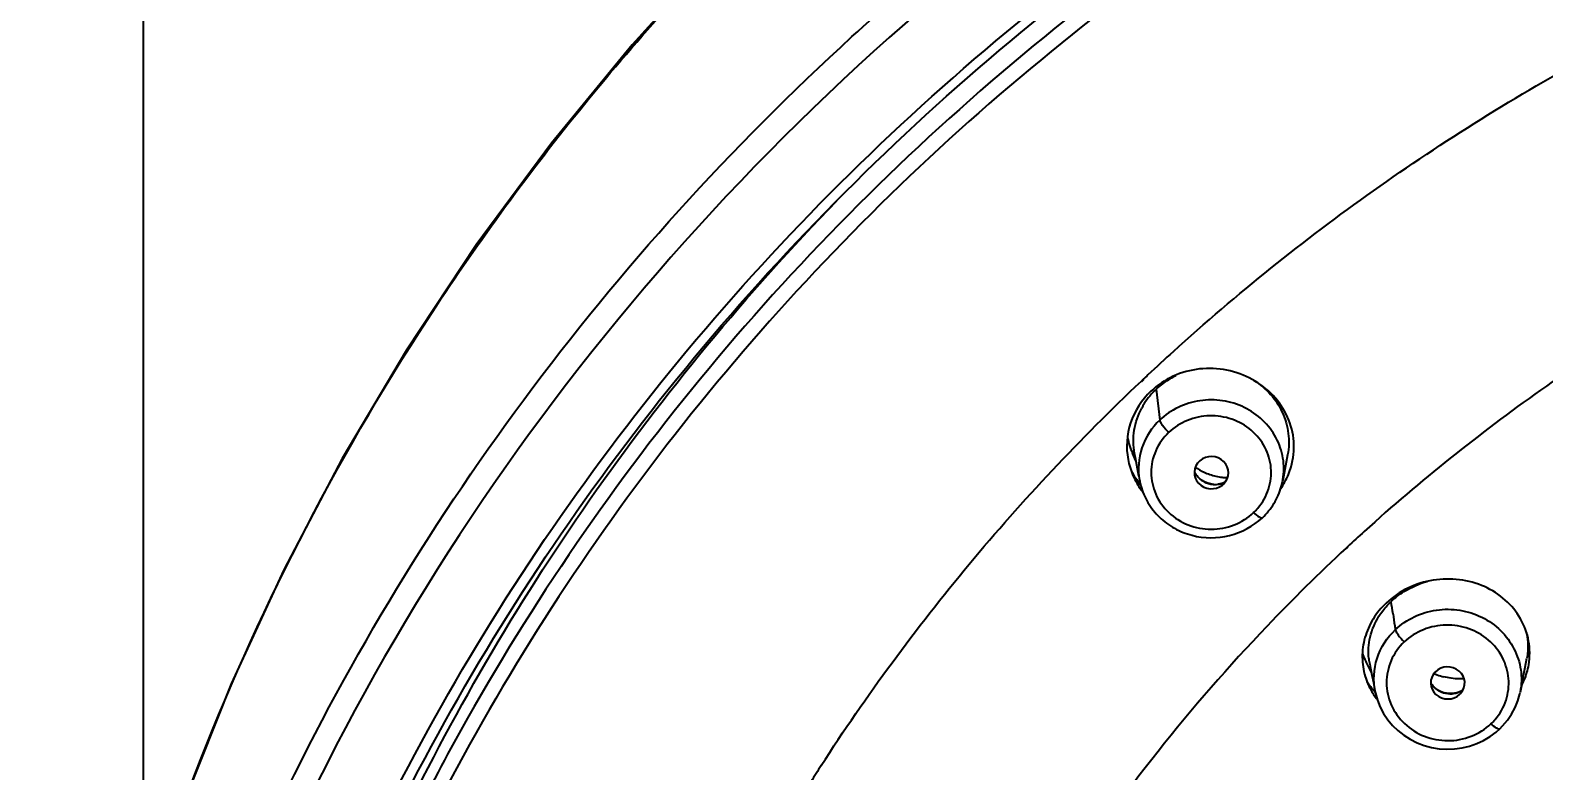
# Model space of a CAD drawing. Header units: millimetres. Extents: x 15137 to 17513, y -10160 to -6800.
# Drawn here: x 16470.56 to 16506.32, y -8238.73 to -8221.23 of the extents above; entities that cross this region are included whole.
import ezdxf

# ---------------------------------------------------------------- set-up
doc = ezdxf.new("R2010")
doc.units = ezdxf.units.MM
doc.styles.add('ARIAL', font='arial.ttf')
doc.dimstyles.get("Standard").update_dxf_attribs({"dimtxt": 15, "dimasz": 15, "dimexe": 0.18, "dimexo": 0.0625, "dimgap": 4, "dimtad": 0, "dimdec": 1, "dimdsep": 46, "dimtxsty": 'ARIAL', "dimcen": 0, "dimclrd": 5, "dimclre": 5, "dimclrt": 5, "dimadec": 0, "dimazin": 0, "dimtfac": 1, "dimtdec": 1, "dimtofl": 0, "dimtmove": 0, "dimatfit": 3, "dimfxl": 1, "dimtolj": 1, "dimtzin": 0, "dimarcsym": 0})

# ---------------------------------------------------------------- blocks, each defined once
blk = doc.blocks.new('*D72')
at = {"color": 5, "lineweight": -2, "transparency": 16777216}
for p, q in [((16473.239, -8277.12), (16473.239, -8173.164)), ((16593.175, -8277.612), (16593.175, -8173.164)), ((16488.239, -8173.344), (16504.502, -8173.344)), ((16578.175, -8173.344), (16561.912, -8173.344))]:
    blk.add_line(p, q, dxfattribs=at)
at = {"color": 5, "transparency": 16777216}
for points in [[(16488.239, -8170.844), (16488.239, -8175.844), (16473.239, -8173.344)], [(16578.175, -8170.844), (16578.175, -8175.844), (16593.175, -8173.344)]]:
    blk.add_solid(points, dxfattribs=at)
at = {"layer": 'Defpoints', "color": 0, "transparency": 16777216}
for p in [(16593.175, -8173.344), (16473.239, -8277.182), (16593.175, -8277.675)]:
    blk.add_point(p, dxfattribs=at)
at = {"color": 5, "transparency": 16777216, "insert": (16533.207, -8173.344), "char_height": 15, "attachment_point": 5, "style": 'ARIAL'}
blk.add_mtext('\\A1;%%C120', dxfattribs=at)

msp = doc.modelspace()

# ---------------------------------------------------------------- linework, layer by layer
at = {"linetype": 'Continuous'}
for p, q in [((16496.811, -8229.524), (16496.857, -8229.481)), ((16496.82, -8229.532), (16496.866, -8229.489)), ((16497.157, -8229.719), (16497.246, -8230.444)), ((16496.688, -8231.428), (16496.602, -8231.229)), ((16496.671, -8231.338), (16496.652, -8231.231)), ((16496.704, -8231.514), (16496.671, -8231.338)), ((16496.752, -8231.773), (16496.704, -8231.514)), ((16500.267, -8231.268), (16500.15, -8231.876)), ((16496.768, -8231.864), (16496.773, -8231.891)), ((16500.148, -8231.893), (16500.151, -8231.876)), ((16498.724, -8231.98), (16498.75, -8231.958)), ((16501.682, -8233.439), (16501.646, -8233.472)), ((16501.691, -8233.448), (16501.655, -8233.482)), ((16502.246, -8236.408), (16502.121, -8236.162)), ((16505.874, -8236.288), (16505.916, -8236.075)), ((16502.206, -8236.215), (16502.225, -8236.304)), ((16502.225, -8236.304), (16502.242, -8236.387)), ((16502.242, -8236.387), (16502.258, -8236.471)), ((16505.788, -8236.723), (16505.874, -8236.288)), ((16502.337, -8236.872), (16502.342, -8236.898)), ((16504.333, -8236.926), (16504.352, -8236.906)), ((16505.788, -8236.723), (16505.758, -8236.879))]:
    msp.add_line(p, q, dxfattribs=at)
for points in [[(16486.801, -8219.352), (16484.779, -8221.579), (16482.877, -8223.9), (16481.099, -8226.306), (16479.449, -8228.794), (16477.932, -8231.356), (16476.552, -8233.985), (16475.31, -8236.677), (16474.212, -8239.423), (16473.259, -8242.217), (16472.454, -8245.052), (16471.799, -8247.921), (16471.295, -8250.817), (16470.943, -8253.733), (16470.745, -8256.662), (16470.701, -8259.597), (16470.777, -8261.974)], [(16502.258, -8236.471), (16502.293, -8236.649), (16502.312, -8236.751), (16502.337, -8236.872)], [(16502.342, -8236.898), (16502.389, -8237.065), (16502.453, -8237.227), (16502.535, -8237.381), (16502.632, -8237.526), (16502.745, -8237.661), (16502.872, -8237.784), (16503.011, -8237.894), (16503.162, -8237.989), (16503.323, -8238.07), (16503.492, -8238.133), (16503.667, -8238.18), (16503.846, -8238.21), (16504.027, -8238.221), (16504.209, -8238.215), (16504.388, -8238.191), (16504.563, -8238.149), (16504.733, -8238.09), (16504.895, -8238.015), (16505.048, -8237.924), (16505.189, -8237.819), (16505.276, -8237.743)], [(16505.704, -8237.079), (16505.751, -8236.912), (16505.758, -8236.879)], [(16505.276, -8237.743), (16505.346, -8237.672), (16505.459, -8237.539), (16505.557, -8237.394), (16505.639, -8237.24), (16505.704, -8237.079)]]:
    msp.add_lwpolyline(points, dxfattribs=at)
for centre, radius, start, end in [((16531.424, -8266.171), 50.409, 132.1935, 133.125), ((16531.367, -8266.11), 50.326, 133.1252, 133.2937), ((16498.417, -8231.063), 1.842, 115.4295, 125.3078), ((16498.353, -8230.985), 1.741, 133.3744, 147.7241), ((16498.376, -8231.008), 1.774, 131.3699, 133.3978), ((16498.392, -8231.026), 1.798, 125.3353, 131.3612), ((16498.316, -8230.959), 1.695, 147.7954, 151.9743), ((16498.425, -8230.442), 1.986, 191.8915, 203.3536), ((16498.219, -8231.06), 1.751, 190.4629, 196.9231), ((16498.687, -8231.072), 1.73, 337.7097, 343.9594), ((16498.247, -8231.051), 1.78, 196.9241, 203.3515), ((16498.363, -8230.681), 2.034, 207.966, 213.8161), ((16498.259, -8231.046), 1.794, 203.3517, 209.6966), ((16498.382, -8230.668), 2.056, 213.8158, 219.3911), ((16498.322, -8231.583), 1.579, 191.25, 195.1848), ((16498.882, -8230.367), 1.436, 236.3178, 245.7229), ((16498.902, -8230.32), 1.488, 245.7663, 257.2139), ((16498.908, -8230.296), 1.512, 257.1911, 262.8401), ((16498.908, -8230.291), 1.517, 262.8419, 264.4661), ((16498.91, -8230.278), 1.53, 264.4681, 267.6617), ((16498.645, -8231.052), 1.776, 324.9857, 337.637), ((16498.599, -8231.586), 1.578, 343.9878, 348.766), ((16498.643, -8231.595), 1.534, 349.4176, 350.3338), ((16498.284, -8231.031), 1.822, 209.7144, 216.0478), ((16498.308, -8231.014), 1.852, 216.0367, 217.9505), ((16498.556, -8231.41), 0.555, 262.174, 277.0753), ((16498.747, -8230.297), 2.2, 308.2202, 309.6857), ((16498.428, -8231.561), 1.49, 314.0149, 319.7312), ((16531.542, -8265.609), 43.892, 132.1678, 132.8668), ((16504.013, -8236.114), 1.898, 127.8085, 133.3655), ((16488.916, -8237.059), 13.988, 8.3448, 9.5687), ((16503.742, -8235.339), 1.818, 199.7761, 204.8925), ((16503.749, -8235.336), 1.826, 204.8944, 206.8968), ((16503.637, -8235.919), 1.462, 186.4233, 191.6827), ((16503.677, -8236.029), 1.648, 196.6609, 203.2971), ((16504.319, -8235.055), 1.503, 246.7312, 249.8315), ((16504.335, -8235.009), 1.552, 249.85, 255.6885), ((16504.293, -8235.937), 1.694, 337.3423, 350.0328), ((16503.684, -8235.635), 1.833, 212.5557, 217.1895), ((16503.691, -8236.023), 1.664, 203.2942, 206.879), ((16503.72, -8236.007), 1.697, 206.9183, 216.4466), ((16503.716, -8235.611), 1.873, 217.1944, 222.5698), ((16504.097, -8236.376), 0.532, 214.8202, 221.7209), ((16504.093, -8236.379), 0.527, 221.7226, 225.4647), ((16504.12, -8236.382), 0.526, 297.447, 303.6897), ((16504.244, -8235.917), 1.745, 332.1748, 337.3725), ((16504.285, -8234.93), 2.298, 311.3842, 312.6749), ((16503.755, -8235.982), 1.739, 216.4234, 217.943), ((16504.117, -8236.615), 1.386, 313.3986, 319.2755), ((16529.719, -8264.709), 48.158, 147.1828, 147.7079)]:
    msp.add_arc(centre, radius, start, end, dxfattribs=at)
for centre, major_axis, ratio, start_param, end_param in [((16498.465, -8231.688), (0.401, -0.026), 0.945083, -0.721423, 5.475248), ((16504.049, -8236.657), (0.401, -0.012), 0.945419, -0.682252, 5.528439)]:
    msp.add_ellipse(centre, major_axis=major_axis, ratio=ratio, start_param=start_param, end_param=end_param, dxfattribs=at)
for points, knots in [([(16470.777, -8261.974), (16470.564, -8257.996), (16470.997, -8249.952), (16474.202, -8238.288), (16478.885, -8229.292), (16483.703, -8222.757), (16489.224, -8216.684), (16497.308, -8210.143), (16506.567, -8205.306), (16514.472, -8202.545), (16522.655, -8200.546), (16528.993, -8199.939), (16533.207, -8199.939)], [0, 0, 0, 0, 0.121522, 0.243492, 0.366411, 0.428424, 0.490784, 0.616404, 0.743348, 0.807307, 0.871469, 1, 1, 1, 1]), ([(16470.991, -8261.672), (16471.131, -8257.909), (16471.921, -8252.257), (16474.088, -8245.011), (16476.987, -8237.969), (16481.943, -8229.707), (16488.441, -8222.535), (16494.421, -8217.583), (16500.907, -8213.172), (16509.804, -8208.805), (16521.3, -8205.597), (16533.231, -8204.516), (16545.161, -8205.605), (16556.655, -8208.822), (16565.548, -8213.196), (16572.03, -8217.612), (16578.007, -8222.568), (16584.499, -8229.745), (16589.448, -8238.01), (16592.341, -8245.055), (16594.502, -8252.302), (16595.287, -8257.955), (16595.424, -8261.718)], [0, 0, 0, 0, 0.060743, 0.091251, 0.121862, 0.183409, 0.24559, 0.276968, 0.308508, 0.371957, 0.43586, 0.500007, 0.564153, 0.628055, 0.691501, 0.72304, 0.754416, 0.816594, 0.87814, 0.90875, 0.939257, 1, 1, 1, 1]), ([(16564.381, -8314.305), (16567.838, -8312.393), (16574.372, -8307.927), (16582.642, -8299.515), (16589.031, -8289.732), (16593.285, -8278.952), (16595.236, -8267.588), (16594.805, -8256.082), (16592.012, -8244.879), (16586.965, -8234.412), (16579.866, -8225.082), (16570.989, -8217.243), (16560.678, -8211.19), (16549.326, -8207.149), (16537.365, -8205.269), (16525.245, -8205.622), (16513.431, -8208.191), (16506.013, -8211.338), (16502.506, -8213.238)], [0, 0, 0, 0, 0.063059, 0.125441, 0.187164, 0.248341, 0.309174, 0.36992, 0.430848, 0.492201, 0.554154, 0.616784, 0.680067, 0.743881, 0.808029, 0.872266, 0.936332, 1, 1, 1, 1]), ([(16473.56, -8257.835), (16473.951, -8254.395), (16475.41, -8247.553), (16479.526, -8237.874), (16485.436, -8229.067), (16492.936, -8221.431), (16501.775, -8215.216), (16511.656, -8210.626), (16522.248, -8207.81), (16529.555, -8207.178), (16533.207, -8207.178)], [0, 0, 0, 0, 0.121505, 0.243723, 0.366989, 0.491492, 0.617254, 0.744133, 0.87184, 1, 1, 1, 1]), ([(16473.899, -8257.418), (16474.31, -8254.013), (16475.796, -8247.245), (16479.926, -8237.68), (16485.819, -8228.982), (16493.277, -8221.444), (16502.051, -8215.31), (16511.851, -8210.781), (16522.348, -8208.004), (16529.588, -8207.381), (16533.207, -8207.381)], [0, 0, 0, 0, 0.121478, 0.243672, 0.366932, 0.491438, 0.617211, 0.744105, 0.871826, 1, 1, 1, 1]), ([(16533.207, -8207.81), (16529.615, -8207.81), (16522.43, -8208.429), (16512.01, -8211.184), (16502.282, -8215.677), (16493.571, -8221.764), (16486.164, -8229.244), (16481.271, -8236.458), (16478.243, -8242.652), (16475.831, -8249.055), (16474.719, -8254.092), (16474.309, -8257.473)], [0, 0, 0, 0, 0.128122, 0.255798, 0.382654, 0.508402, 0.632897, 0.75616, 0.817448, 0.87851, 1, 1, 1, 1]), ([(16531.116, -8208.23), (16527.636, -8208.347), (16520.697, -8209.163), (16510.68, -8212.105), (16501.362, -8216.673), (16493.039, -8222.725), (16485.971, -8230.076), (16480.383, -8238.496), (16476.455, -8247.72), (16475.022, -8254.233), (16474.618, -8257.51)], [0, 0, 0, 0, 0.128179, 0.255844, 0.38266, 0.508371, 0.632857, 0.756146, 0.878422, 1, 1, 1, 1]), ([(16502.093, -8213.463), (16497.504, -8215.994), (16488.982, -8222.199), (16479.11, -8234.384), (16472.88, -8248.597), (16470.746, -8263.867), (16472.861, -8279.139), (16479.075, -8293.36), (16488.931, -8305.555), (16497.446, -8311.769), (16502.033, -8314.305)], [0, 0, 0, 0, 0.127405, 0.252982, 0.376963, 0.500012, 0.623059, 0.747033, 0.872602, 1, 1, 1, 1]), ([(16497.567, -8228.824), (16499.064, -8227.467), (16502.235, -8224.922), (16505.684, -8222.77), (16507.469, -8221.796)], [0, 0, 0, 0, 0.498411, 1, 1, 1, 1]), ([(16474.304, -8257.472), (16474.625, -8254.493), (16475.78, -8248.563), (16478.987, -8240.068), (16483.587, -8232.169), (16487.489, -8227.454), (16489.621, -8225.262)], [0, 0, 0, 0, 0.24773, 0.496626, 0.747256, 1, 1, 1, 1]), ([(16510.802, -8226.902), (16509.228, -8227.756), (16506.188, -8229.645), (16503.395, -8231.883), (16502.076, -8233.077)], [0, 0, 0, 0, 0.501598, 1, 1, 1, 1]), ([(16500.35, -8231.55), (16500.405, -8231.358), (16500.447, -8230.951), (16500.294, -8230.357), (16499.946, -8229.841), (16499.443, -8229.454), (16498.835, -8229.233), (16498.181, -8229.205), (16497.552, -8229.377), (16497.189, -8229.619), (16497.035, -8229.765)], [0, 0, 0, 0, 0.119699, 0.239361, 0.361241, 0.486393, 0.614406, 0.743819, 0.872816, 1, 1, 1, 1]), ([(16489.247, -8238.609), (16490.313, -8236.955), (16492.659, -8233.767), (16495.371, -8230.884), (16496.811, -8229.524)], [0, 0, 0, 0, 0.498355, 1, 1, 1, 1]), ([(16497.035, -8229.765), (16496.821, -8229.968), (16496.486, -8230.48), (16496.444, -8231.093), (16496.497, -8231.378)], [0, 0, 0, 0, 0.504805, 1, 1, 1, 1]), ([(16499.467, -8229.507), (16499.614, -8229.599), (16499.883, -8229.824), (16500.168, -8230.261), (16500.309, -8230.759), (16500.298, -8231.103), (16500.267, -8231.268)], [0, 0, 0, 0, 0.254494, 0.505234, 0.753258, 1, 1, 1, 1]), ([(16500.155, -8231.852), (16500.184, -8231.685), (16500.185, -8231.338), (16500.015, -8230.844), (16499.693, -8230.425), (16499.252, -8230.122), (16498.734, -8229.963), (16498.19, -8229.962), (16497.672, -8230.12), (16497.374, -8230.323), (16497.246, -8230.444)], [0, 0, 0, 0, 0.121009, 0.242692, 0.366139, 0.491741, 0.619066, 0.747046, 0.874381, 1, 1, 1, 1]), ([(16496.651, -8231.231), (16496.618, -8231.052), (16496.613, -8230.678), (16496.733, -8230.324), (16496.819, -8230.162)], [0, 0, 0, 0, 0.498735, 1, 1, 1, 1]), ([(16497.246, -8230.444), (16497.057, -8230.622), (16496.762, -8231.073), (16496.723, -8231.612), (16496.768, -8231.864)], [0, 0, 0, 0, 0.503892, 1, 1, 1, 1]), ([(16497.457, -8230.736), (16497.404, -8230.685), (16497.335, -8230.609), (16497.269, -8230.508), (16497.248, -8230.463), (16497.246, -8230.444)], [0, 0, 0, 0, 0.601292, 0.841405, 1, 1, 1, 1]), ([(16499.565, -8232.524), (16499.675, -8232.394), (16499.849, -8232.09), (16499.907, -8231.572), (16499.759, -8231.07), (16499.425, -8230.659), (16498.957, -8230.395), (16498.421, -8230.313), (16497.89, -8230.42), (16497.586, -8230.616), (16497.457, -8230.735)], [0, 0, 0, 0, 0.123065, 0.244617, 0.36658, 0.490638, 0.617264, 0.745526, 0.873681, 1, 1, 1, 1]), ([(16497.457, -8230.735), (16497.33, -8230.859), (16497.117, -8231.153), (16497.006, -8231.684), (16497.119, -8232.214), (16497.437, -8232.66), (16497.908, -8232.955), (16498.461, -8233.058), (16499.014, -8232.957), (16499.33, -8232.756), (16499.463, -8232.632)], [0, 0, 0, 0, 0.12369, 0.245445, 0.36718, 0.490849, 0.617195, 0.745393, 0.873621, 1, 1, 1, 1]), ([(16498.48, -8231.96), (16498.397, -8231.949), (16498.234, -8231.887), (16498.115, -8231.761), (16498.074, -8231.689)], [0, 0, 0, 0, 0.504402, 1, 1, 1, 1]), ([(16496.798, -8231.997), (16496.836, -8232.136), (16496.951, -8232.407), (16497.227, -8232.754), (16497.586, -8233.019), (16498.141, -8233.242), (16498.911, -8233.249), (16499.456, -8232.954), (16499.67, -8232.753)], [0, 0, 0, 0, 0.12299, 0.247014, 0.37225, 0.498547, 0.750416, 1, 1, 1, 1]), ([(16499.67, -8232.753), (16499.775, -8232.653), (16499.959, -8232.427), (16500.077, -8232.159), (16500.117, -8232.021)], [0, 0, 0, 0, 0.501955, 1, 1, 1, 1]), ([(16499.463, -8232.632), (16499.504, -8232.67), (16499.562, -8232.718), (16499.631, -8232.757), (16499.663, -8232.759), (16499.67, -8232.753)], [0, 0, 0, 0, 0.676488, 0.886345, 1, 1, 1, 1]), ([(16501.646, -8233.472), (16501.005, -8234.069), (16498.526, -8236.517), (16496.342, -8239.266), (16494.917, -8241.449)], [0, 0, 0, 0, 0.25148, 1, 1, 1, 1]), ([(16505.961, -8236.23), (16505.993, -8236.045), (16505.993, -8235.661), (16505.795, -8235.121), (16505.424, -8234.671), (16504.919, -8234.351), (16504.326, -8234.188), (16503.698, -8234.199), (16503.095, -8234.387), (16502.746, -8234.626), (16502.596, -8234.768)], [0, 0, 0, 0, 0.118483, 0.236209, 0.355916, 0.479457, 0.607238, 0.73816, 0.869965, 1, 1, 1, 1]), ([(16502.849, -8234.614), (16502.902, -8234.573), (16503.122, -8234.42), (16503.373, -8234.311), (16503.567, -8234.258)], [0, 0, 0, 0, 0.247708, 1, 1, 1, 1]), ([(16502.596, -8234.768), (16502.477, -8234.88), (16502.269, -8235.133), (16502.073, -8235.576), (16502.008, -8236.045), (16502.054, -8236.355), (16502.098, -8236.501)], [0, 0, 0, 0, 0.259567, 0.511851, 0.757659, 1, 1, 1, 1]), ([(16502.424, -8235.082), (16502.444, -8235.051), (16502.528, -8234.926), (16502.628, -8234.812), (16502.71, -8234.734)], [0, 0, 0, 0, 0.2469, 1, 1, 1, 1]), ([(16502.185, -8236.082), (16502.166, -8235.914), (16502.188, -8235.559), (16502.329, -8235.233), (16502.424, -8235.082)], [0, 0, 0, 0, 0.488386, 1, 1, 1, 1]), ([(16502.756, -8235.029), (16502.77, -8235.121), (16502.787, -8235.244), (16502.806, -8235.367), (16502.811, -8235.398)], [0, 0, 0, 0, 0.747561, 1, 1, 1, 1]), ([(16502.811, -8235.398), (16502.942, -8235.274), (16503.248, -8235.065), (16503.78, -8234.907), (16504.337, -8234.911), (16504.867, -8235.079), (16505.316, -8235.396), (16505.638, -8235.832), (16505.802, -8236.342), (16505.793, -8236.699), (16505.76, -8236.87)], [0, 0, 0, 0, 0.125466, 0.252693, 0.380687, 0.507913, 0.633458, 0.756814, 0.878801, 1, 1, 1, 1]), ([(16502.336, -8236.867), (16502.284, -8236.609), (16502.313, -8236.05), (16502.616, -8235.582), (16502.811, -8235.398)], [0, 0, 0, 0, 0.496, 1, 1, 1, 1]), ([(16502.811, -8235.398), (16502.814, -8235.416), (16502.836, -8235.461), (16502.901, -8235.562), (16502.97, -8235.637), (16503.022, -8235.686)], [0, 0, 0, 0, 0.159137, 0.404894, 1, 1, 1, 1]), ([(16505.168, -8237.519), (16505.281, -8237.388), (16505.459, -8237.078), (16505.519, -8236.549), (16505.369, -8236.036), (16505.031, -8235.615), (16504.554, -8235.344), (16504.007, -8235.257), (16503.465, -8235.366), (16503.152, -8235.564), (16503.022, -8235.686)], [0, 0, 0, 0, 0.123057, 0.244546, 0.366539, 0.490579, 0.617175, 0.745462, 0.873634, 1, 1, 1, 1]), ([(16505.905, -8235.455), (16505.94, -8235.606), (16505.955, -8235.818), (16505.926, -8236.023), (16505.916, -8236.075)], [0, 0, 0, 0, 0.746757, 1, 1, 1, 1]), ([(16503.022, -8235.686), (16502.891, -8235.81), (16502.677, -8236.112), (16502.566, -8236.652), (16502.682, -8237.192), (16503.006, -8237.648), (16503.486, -8237.948), (16504.049, -8238.054), (16504.611, -8237.952), (16504.936, -8237.749), (16505.07, -8237.622)], [0, 0, 0, 0, 0.123463, 0.245162, 0.367046, 0.49085, 0.617312, 0.74561, 0.873766, 1, 1, 1, 1]), ([(16504.436, -8236.561), (16504.394, -8236.563), (16504.232, -8236.564), (16504.069, -8236.542), (16503.951, -8236.512)], [0, 0, 0, 0, 0.254633, 1, 1, 1, 1]), ([(16504.084, -8236.908), (16503.997, -8236.904), (16503.826, -8236.855), (16503.695, -8236.733), (16503.649, -8236.662)], [0, 0, 0, 0, 0.506067, 1, 1, 1, 1]), ([(16504.362, -8236.849), (16504.299, -8236.882), (16504.204, -8236.908), (16504.108, -8236.91), (16504.084, -8236.908)], [0, 0, 0, 0, 0.745928, 1, 1, 1, 1]), ([(16504.1, -8236.912), (16504.128, -8236.912), (16504.237, -8236.906), (16504.344, -8236.866), (16504.411, -8236.82)], [0, 0, 0, 0, 0.252929, 1, 1, 1, 1]), ([(16505.275, -8237.742), (16505.268, -8237.748), (16505.237, -8237.746), (16505.167, -8237.707), (16505.11, -8237.66), (16505.07, -8237.622)], [0, 0, 0, 0, 0.114291, 0.3292, 1, 1, 1, 1])]:
    msp.add_open_spline(points, degree=3, knots=knots, dxfattribs=at)
for points in [[(16498.078, -8231.695), (16498.127, -8231.781), (16498.204, -8231.855), (16498.292, -8231.901)], [(16498.292, -8231.901), (16498.358, -8231.937), (16498.433, -8231.959), (16498.508, -8231.965)], [(16498.508, -8231.965), (16498.604, -8231.973), (16498.705, -8231.954), (16498.791, -8231.912)], [(16498.793, -8231.911), (16498.74, -8231.937), (16498.682, -8231.954), (16498.624, -8231.961)], [(16503.724, -8236.755), (16503.773, -8236.803), (16503.833, -8236.842), (16503.896, -8236.869)], [(16503.896, -8236.869), (16503.96, -8236.896), (16504.031, -8236.91), (16504.1, -8236.912)]]:
    msp.add_open_spline(points, degree=3, dxfattribs=at)

# ---------------------------------------------------------------- dimensions: what is measured, and where the dimension line sits
dim = msp.add_linear_dim(base=(16593.175, -8173.344), p1=(16473.239, -8277.182), p2=(16593.175, -8277.675), dimstyle='Standard', override={"dimdec": 0, "dimpost": '%%C<>', "dimtfillclr": 7})
dim.commit()
dim.dimension.update_dxf_attribs({"geometry": '*D72', "text_midpoint": (16533.207, -8173.344)})

doc.saveas('drawing.dxf')
